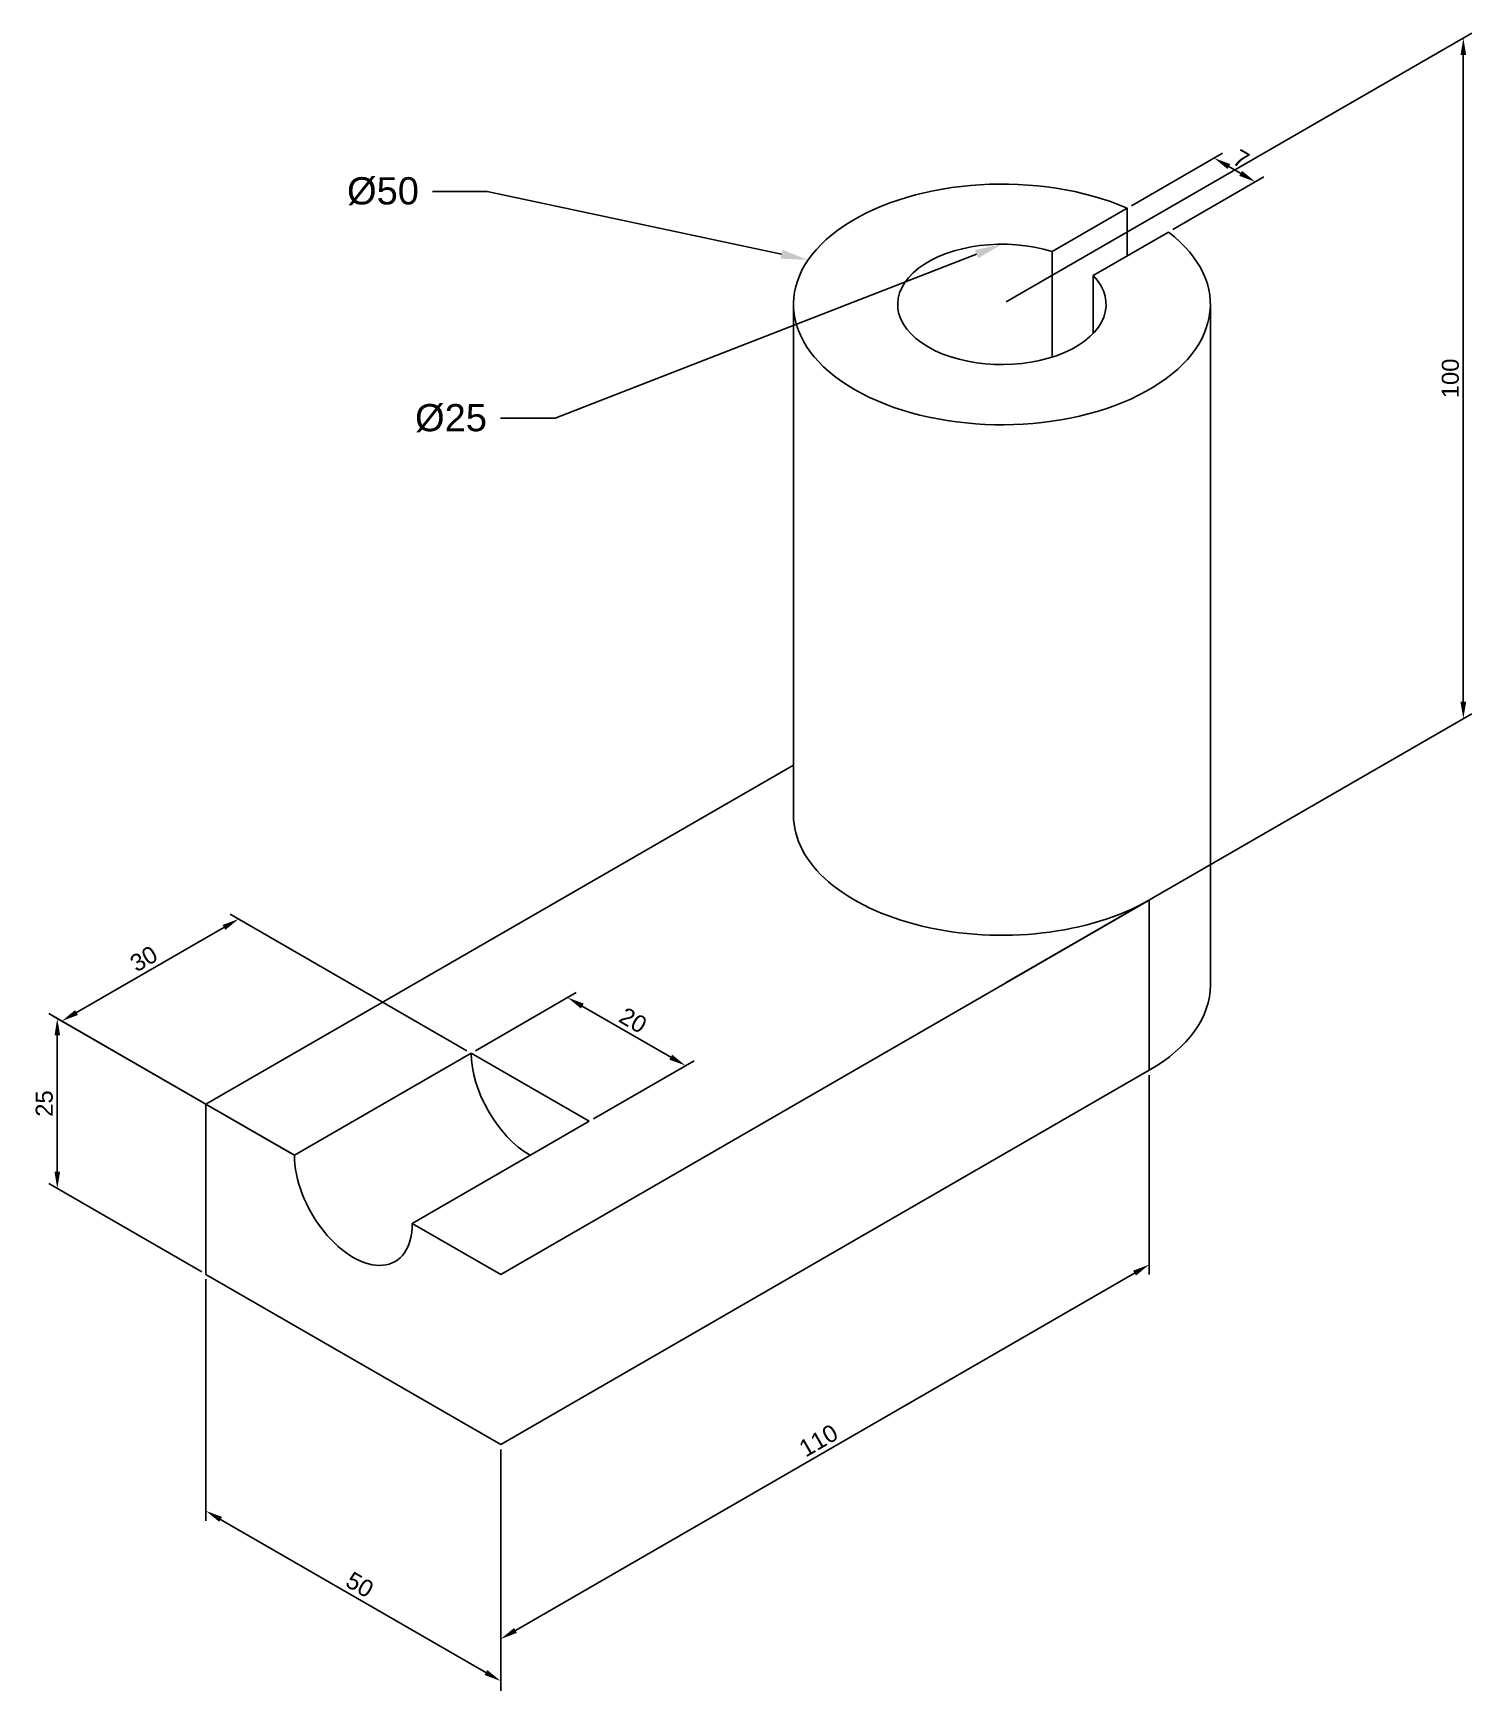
# Model space of a CAD drawing. Header units: millimetres. Extents: x 1529 to 1740, y 561 to 805.
import ezdxf
from ezdxf import colors
from ezdxf.entities.mleader import LeaderData, LeaderLine
from ezdxf.math import Vec2, Vec3

# ---------------------------------------------------------------- set-up
doc = ezdxf.new("R2010")
doc.units = ezdxf.units.MM
doc.styles.get("Standard").update_dxf_attribs({"font": 'arial.ttf'})
doc.dimstyles.new('ISO-25', dxfattribs={"dimtxt": 2.5, "dimasz": 2.5, "dimexe": 1.25, "dimexo": 0.625, "dimtad": 1, "dimtxsty": 'Standard', "dimcen": 2.5, "dimadec": 0, "dimazin": 0, "dimtfac": 1, "dimtmove": 0, "dimatfit": 3, "dimfxl": 1, "dimarcsym": 0})

# ---------------------------------------------------------------- blocks, each defined once
blk = doc.blocks.new('*D9')
at = {"color": 0, "lineweight": -2, "transparency": 16777216}
for p, q in [((1554.14, 621.53), (1554.14, 586.07)), ((1597.44, 596.53), (1597.44, 561.07)), ((1556.31, 586.26), (1595.28, 563.76))]:
    blk.add_line(p, q, dxfattribs=at)
at = {"color": 0, "transparency": 16777216}
for points in [[(1556.52, 586.62), (1556.1, 585.9), (1554.14, 587.51)], [(1595.49, 564.12), (1595.07, 563.4), (1597.44, 562.51)]]:
    blk.add_solid(points, dxfattribs=at)
at = {"layer": 'Defpoints', "color": 0, "transparency": 16777216}
for p in [(1554.14, 622.25), (1597.44, 597.25), (1597.44, 562.51)]:
    blk.add_point(p, dxfattribs=at)
at = {"color": 0, "transparency": 16777216, "insert": (1576.74, 576.66), "char_height": 2.5, "attachment_point": 5, "rotation": 330}
blk.add_mtext('50', dxfattribs=at)
blk = doc.blocks.new('*D10')
at = {"color": 0, "lineweight": -2, "transparency": 16777216}
for p, q in [((1692.71, 651.53), (1692.71, 622.25)), ((1599.61, 569.94), (1690.54, 622.44)), ((1597.44, 596.53), (1597.44, 567.25))]:
    blk.add_line(p, q, dxfattribs=at)
at = {"color": 0, "transparency": 16777216}
for points in [[(1690.33, 622.8), (1690.75, 622.08), (1692.71, 623.69)], [(1599.4, 570.3), (1599.82, 569.58), (1597.44, 568.69)]]:
    blk.add_solid(points, dxfattribs=at)
at = {"layer": 'Defpoints', "color": 0, "transparency": 16777216}
for p in [(1692.71, 652.25), (1692.71, 623.69), (1597.44, 597.25)]:
    blk.add_point(p, dxfattribs=at)
at = {"color": 0, "transparency": 16777216, "insert": (1644.12, 597.84), "char_height": 2.5, "attachment_point": 5, "rotation": 30}
blk.add_mtext('110', dxfattribs=at)
blk = doc.blocks.new('*D11')
at = {"color": 0, "lineweight": -2, "transparency": 16777216}
for p, q in [((1592.49, 655.11), (1557.71, 675.19)), ((1535.14, 660.72), (1556.79, 673.22)), ((1566.51, 640.11), (1531.73, 660.19))]:
    blk.add_line(p, q, dxfattribs=at)
at = {"color": 0, "transparency": 16777216}
for points in [[(1556.58, 673.58), (1557, 672.86), (1558.96, 674.47)], [(1534.93, 661.08), (1535.35, 660.36), (1532.98, 659.47)]]:
    blk.add_solid(points, dxfattribs=at)
at = {"layer": 'Defpoints', "color": 0, "transparency": 16777216}
for p in [(1558.96, 674.47), (1593.11, 654.75), (1567.13, 639.75)]:
    blk.add_point(p, dxfattribs=at)
at = {"color": 0, "transparency": 16777216, "insert": (1545.02, 668.62), "char_height": 2.5, "attachment_point": 5, "rotation": 30}
blk.add_mtext('30', dxfattribs=at)
blk = doc.blocks.new('*D12')
at = {"color": 0, "lineweight": -2, "transparency": 16777216}
for p, q in [((1553.52, 647.61), (1531.06, 660.58)), ((1532.31, 657.35), (1532.31, 637.35)), ((1553.52, 622.61), (1531.06, 635.58))]:
    blk.add_line(p, q, dxfattribs=at)
at = {"color": 0, "transparency": 16777216}
for points in [[(1531.9, 657.35), (1532.73, 657.35), (1532.31, 659.85)], [(1531.9, 637.35), (1532.73, 637.35), (1532.31, 634.85)]]:
    blk.add_solid(points, dxfattribs=at)
at = {"layer": 'Defpoints', "color": 0, "transparency": 16777216}
for p in [(1554.14, 647.25), (1532.31, 634.85), (1554.14, 622.25)]:
    blk.add_point(p, dxfattribs=at)
at = {"color": 0, "transparency": 16777216, "insert": (1530.41, 647.35), "char_height": 2.5, "attachment_point": 5, "rotation": 90}
blk.add_mtext('25', dxfattribs=at)
blk = doc.blocks.new('*D13')
at = {"color": 0, "lineweight": -2, "transparency": 16777216}
for p, q in [((1671.68, 765.11), (1740.08, 804.6)), ((1738.83, 801.38), (1738.83, 706.38)), ((1671.68, 665.11), (1740.08, 704.6))]:
    blk.add_line(p, q, dxfattribs=at)
at = {"color": 0, "transparency": 16777216}
for points in [[(1738.41, 801.38), (1739.25, 801.38), (1738.83, 803.88)], [(1738.41, 706.38), (1739.25, 706.38), (1738.83, 703.88)]]:
    blk.add_solid(points, dxfattribs=at)
at = {"layer": 'Defpoints', "color": 0, "transparency": 16777216}
for p in [(1671.06, 764.75), (1738.83, 703.88), (1671.06, 664.75)]:
    blk.add_point(p, dxfattribs=at)
at = {"color": 0, "transparency": 16777216, "insert": (1736.93, 753.88), "char_height": 2.5, "attachment_point": 5, "rotation": 90}
blk.add_mtext('100', dxfattribs=at)
blk = doc.blocks.new('*D14')
at = {"color": 0, "lineweight": -2, "transparency": 16777216}
for p, q in [((1690.09, 779.24), (1703.48, 786.97)), ((1704.4, 785), (1706.13, 784)), ((1696.15, 775.74), (1709.54, 783.47))]:
    blk.add_line(p, q, dxfattribs=at)
at = {"color": 0, "transparency": 16777216}
for points in [[(1704.61, 785.36), (1704.19, 784.64), (1702.23, 786.25)], [(1706.34, 784.36), (1705.92, 783.64), (1708.29, 782.75)]]:
    blk.add_solid(points, dxfattribs=at)
at = {"layer": 'Defpoints', "color": 0, "transparency": 16777216}
for p in [(1708.29, 782.75), (1689.46, 778.88), (1695.52, 775.38)]:
    blk.add_point(p, dxfattribs=at)
at = {"color": 0, "transparency": 16777216, "insert": (1706.2, 786.12), "char_height": 2.5, "attachment_point": 5, "rotation": 330}
blk.add_mtext('7', dxfattribs=at)
blk = doc.blocks.new('*D15')
at = {"color": 0, "lineweight": -2, "transparency": 16777216}
for p, q in [((1593.74, 655.11), (1608.52, 663.64)), ((1609.43, 661.67), (1622.42, 654.17)), ((1611.06, 645.11), (1625.84, 653.64))]:
    blk.add_line(p, q, dxfattribs=at)
at = {"color": 0, "transparency": 16777216}
for points in [[(1609.64, 662.03), (1609.22, 661.31), (1607.27, 662.92)], [(1622.63, 654.53), (1622.21, 653.81), (1624.59, 652.92)]]:
    blk.add_solid(points, dxfattribs=at)
at = {"layer": 'Defpoints', "color": 0, "transparency": 16777216}
for p in [(1593.11, 654.75), (1624.59, 652.92), (1610.43, 644.75)]:
    blk.add_point(p, dxfattribs=at)
at = {"color": 0, "transparency": 16777216, "insert": (1616.88, 659.57), "char_height": 2.5, "attachment_point": 5, "rotation": 330}
blk.add_mtext('20', dxfattribs=at)

msp = doc.modelspace()

# ---------------------------------------------------------------- linework, layer by layer
for p, q in [((1678.416, 772.501), (1689.461, 778.877)), ((1689.461, 778.877), (1689.461, 771.877)), ((1695.524, 775.377), (1684.478, 769.001)), ((1678.416, 772.501), (1678.416, 757.001)), ((1684.478, 769.001), (1684.478, 760.501)), ((1640.436, 764.751), (1640.436, 689.751)), ((1701.674, 764.751), (1701.674, 664.751)), ((1554.142, 647.251), (1640.436, 697.073)), ((1692.706, 677.251), (1597.443, 622.251)), ((1692.706, 652.251), (1692.706, 677.251)), ((1567.132, 639.751), (1593.113, 654.751)), ((1610.433, 644.751), (1593.113, 654.751)), ((1597.443, 597.251), (1692.706, 652.251)), ((1567.132, 639.751), (1554.142, 647.251)), ((1554.142, 647.251), (1554.142, 622.251)), ((1584.453, 629.751), (1610.433, 644.751)), ((1597.443, 622.251), (1584.453, 629.751)), ((1554.142, 622.251), (1597.443, 597.251))]:
    msp.add_line(p, q)
for centre, major_axis, start_param, end_param in [((1671.055, 764.751), (-30.619, 0), 4.0674522, 10.0697147), ((1671.055, 764.751), (-15.309, 0), 4.2107849, 9.926382), ((1671.055, 689.751), (-30.619, 0), 0, 2.3561945), ((1671.055, 664.751), (-30.619, 0), 8.6393798, 9.424778), ((1601.773, 649.751), (6.124, -10.607), 3.9269908, 5.4977871), ((1575.792, 634.751), (6.124, -10.607), 3.9269908, 7.0685835)]:
    msp.add_ellipse(centre, major_axis=major_axis, ratio=0.5773503, start_param=start_param, end_param=end_param)

# ---------------------------------------------------------------- dimensions: what is measured, and where the dimension line sits
for base, p1, p2, picture, middle in [((1738.83, 703.88), (1671.055, 764.751), (1671.055, 664.751), '*D13', (1736.929, 753.88)), ((1532.312, 634.854), (1554.142, 647.251), (1554.142, 622.251), '*D12', (1530.411, 647.354))]:
    dim = msp.add_linear_dim(base=base, p1=p1, p2=p2, angle=90, dimstyle='ISO-25')
    dim.commit()
    dim.dimension.update_dxf_attribs({"geometry": picture, "text_midpoint": middle})
for p1, p2, distance, picture, middle in [((1689.461, 778.877), (1695.524, 775.377), 12.771, '*D14', (1706.201, 786.125)), ((1567.132, 639.751), (1593.113, 654.751), 34.155, '*D11', (1545.016, 668.617)), ((1593.113, 654.751), (1610.433, 644.751), 14.153, '*D15', (1616.877, 659.568)), ((1597.443, 597.251), (1692.706, 652.251), -24.733, '*D10', (1644.124, 597.838)), ((1554.142, 622.251), (1597.443, 597.251), -30.084, '*D9', (1576.743, 576.659))]:
    dim = msp.add_aligned_dim(p1=p1, p2=p2, distance=distance, dimstyle='ISO-25')
    dim.commit()
    dim.dimension.update_dxf_attribs({"geometry": picture, "text_midpoint": middle})

# ---------------------------------------------------------------- leaders
ml = msp.add_multileader_mtext('Standard')
ml.set_content('Ø50', color=256)
ml.set_leader_properties()
ml.build(insert=Vec2(0, 0))
ctx = ml.context
ctx.base_point, ctx.plane_origin = Vec3(1573.367, 781.359), Vec3(1642.602, 771.281)
ctx.text_align_type = 2
notes = []
notes.append((ctx, [(0, (1, 1, 0), (1595.435, 781.359), (-1, 0), 8, [(0, [(1642.602, 771.281)], 0, [])])]))
ctx.mtext.insert, ctx.mtext.alignment, ctx.mtext.flow_direction = Vec3(1585.435, 783.44), 3, 5
ml = msp.add_multileader_mtext('Standard')
ml.set_content('Ø25', color=256)
ml.set_leader_properties()
ml.build(insert=Vec2(0, 0))
ctx = ml.context
ctx.base_point, ctx.plane_origin = Vec3(1583.31, 748.034), Vec3(1671.055, 773.589)
ctx.text_align_type = 2
notes.append((ctx, [(0, (1, 1, 0), (1605.422, 748.034), (-1, 0), 8, [(0, [(1671.055, 773.589)], 0, [])])]))
ctx.mtext.insert, ctx.mtext.alignment, ctx.mtext.flow_direction = Vec3(1595.422, 750.115), 3, 5
for ctx, leaders in notes:
    for number, flags, end, landing, length, lines in leaders:
        leader = LeaderData()
        leader.index, (leader.has_last_leader_line, leader.has_dogleg_vector, leader.attachment_direction) = number, flags
        leader.last_leader_point, leader.dogleg_vector, leader.dogleg_length = Vec3(end), Vec3(landing), length
        for number, points, colour, breaks in lines:
            line = LeaderLine()
            line.index, line.vertices, line.color, line.breaks = number, Vec3.list(points), colors.encode_raw_color(colour), breaks
            leader.lines.append(line)
        ctx.leaders.append(leader)

doc.saveas('drawing.dxf')
